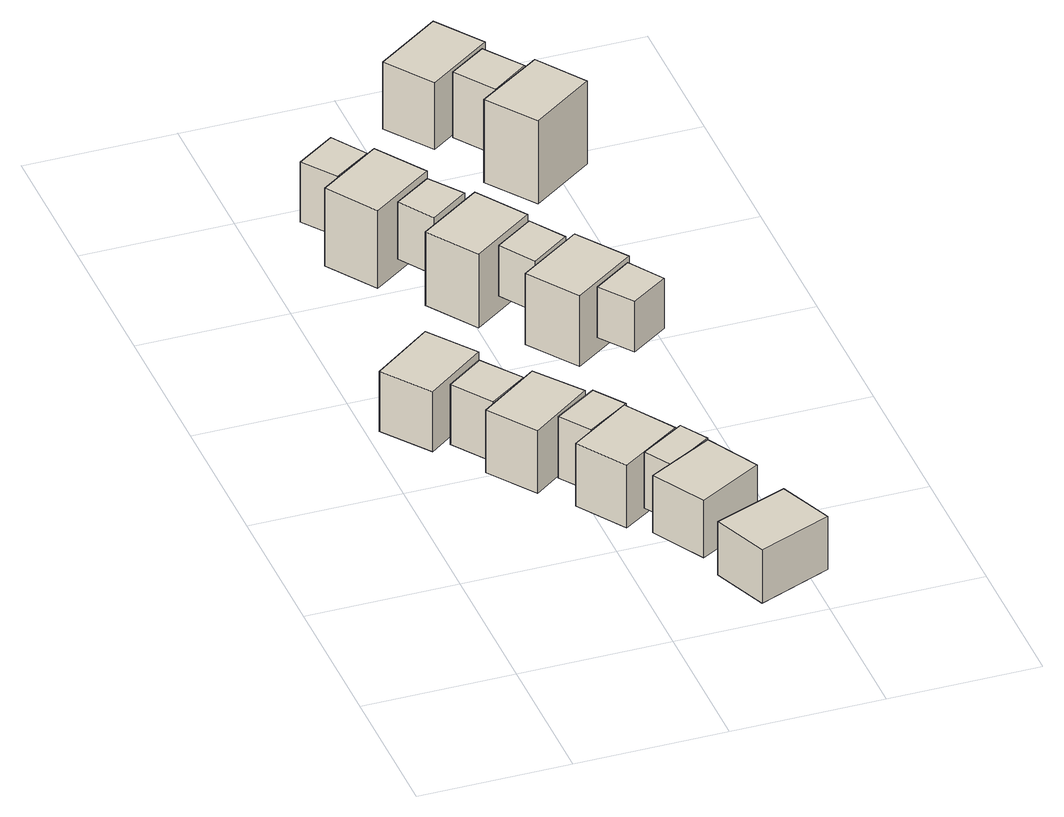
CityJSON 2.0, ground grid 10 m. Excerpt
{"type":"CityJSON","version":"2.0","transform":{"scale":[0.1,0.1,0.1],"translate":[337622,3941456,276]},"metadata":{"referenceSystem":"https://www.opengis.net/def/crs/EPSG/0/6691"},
"CityObjects":{
"building1":{"type":"Building","attributes":{"usage":"403","measuredHeight":4.6,"storeysAboveGround":1,"BuildingIDAttribute.prefecture":"14","BuildingIDAttribute.city":"14151","BuildingDetailAttribute.totalFloorArea":16.45,"BuildingDetailAttribute.buildingFootprintArea":16.45,"BuildingDetailAttribute.buildingStructureType":"601","BuildingDetailAttribute.buildingStructureOrgType":"1","BuildingDetailAttribute.orgUsage":"80","BuildingDetailAttribute.surveyYear":2015},"geometry":[{"type":"Solid","lod":"1","boundaries":[[[[0,1,2,3]],[[2,4,5,3]],[[1,6,4,2]],[[0,7,6,1]],[[3,5,7,0]],[[4,6,7,5]]]]}]},
"building2":{"type":"Building","attributes":{"measuredHeight":4.8,"BuildingIDAttribute.prefecture":"14","BuildingIDAttribute.city":"14151","BuildingDetailAttribute.surveyYear":2015},"geometry":[{"type":"Solid","lod":"1","boundaries":[[[[8,9,10,11]],[[10,12,13,11]],[[9,14,12,10]],[[8,15,14,9]],[[11,13,15,8]],[[12,14,15,13]]]]}]},
"building3":{"type":"Building","attributes":{"usage":"403","measuredHeight":4.8,"storeysAboveGround":1,"BuildingIDAttribute.prefecture":"14","BuildingIDAttribute.city":"14151","BuildingDetailAttribute.totalFloorArea":16.45,"BuildingDetailAttribute.buildingFootprintArea":16.45,"BuildingDetailAttribute.buildingStructureType":"601","BuildingDetailAttribute.buildingStructureOrgType":"1","BuildingDetailAttribute.orgUsage":"80","BuildingDetailAttribute.surveyYear":2015},"geometry":[{"type":"Solid","lod":"1","boundaries":[[[[16,17,18,19]],[[18,20,21,19]],[[17,22,20,18]],[[16,23,22,17]],[[19,21,23,16]],[[20,22,23,21]]]]}]},
"building4":{"type":"Building","attributes":{"measuredHeight":4.8,"BuildingIDAttribute.prefecture":"14","BuildingIDAttribute.city":"14151","BuildingDetailAttribute.surveyYear":2015},"geometry":[{"type":"Solid","lod":"1","boundaries":[[[[24,25,26,27]],[[26,28,29,27]],[[25,30,28,26]],[[24,31,30,25]],[[27,29,31,24]],[[28,30,31,29]]]]}]},
"building5":{"type":"Building","attributes":{"usage":"403","measuredHeight":4.9,"storeysAboveGround":1,"BuildingIDAttribute.prefecture":"14","BuildingIDAttribute.city":"14151","BuildingDetailAttribute.totalFloorArea":16.45,"BuildingDetailAttribute.buildingFootprintArea":16.45,"BuildingDetailAttribute.buildingStructureType":"601","BuildingDetailAttribute.buildingStructureOrgType":"1","BuildingDetailAttribute.orgUsage":"80","BuildingDetailAttribute.surveyYear":2015},"geometry":[{"type":"Solid","lod":"1","boundaries":[[[[32,33,34,35]],[[34,36,37,35]],[[33,38,36,34]],[[32,39,38,33]],[[35,37,39,32]],[[36,38,39,37]]]]}]},
"building6":{"type":"Building","attributes":{"measuredHeight":4.6,"BuildingIDAttribute.prefecture":"14","BuildingIDAttribute.city":"14151","BuildingDetailAttribute.surveyYear":2015},"geometry":[{"type":"Solid","lod":"1","boundaries":[[[[40,41,42,43]],[[42,44,45,43]],[[41,46,44,42]],[[40,47,46,41]],[[43,45,47,40]],[[44,46,47,45]]]]}]},
"building7":{"type":"Building","attributes":{"usage":"403","measuredHeight":5.9,"storeysAboveGround":1,"BuildingIDAttribute.prefecture":"14","BuildingIDAttribute.city":"14151","BuildingDetailAttribute.totalFloorArea":16.45,"BuildingDetailAttribute.buildingFootprintArea":16.45,"BuildingDetailAttribute.buildingStructureType":"601","BuildingDetailAttribute.buildingStructureOrgType":"1","BuildingDetailAttribute.orgUsage":"80","BuildingDetailAttribute.surveyYear":2015},"geometry":[{"type":"Solid","lod":"1","boundaries":[[[[48,49,50,51]],[[50,52,53,51]],[[49,54,52,50]],[[48,55,54,49]],[[51,53,55,48]],[[52,54,55,53]]]]}]},
"building8":{"type":"Building","attributes":{"usage":"403","measuredHeight":4.4,"storeysAboveGround":1,"BuildingIDAttribute.prefecture":"14","BuildingIDAttribute.city":"14151","BuildingDetailAttribute.totalFloorArea":16.45,"BuildingDetailAttribute.buildingFootprintArea":16.45,"BuildingDetailAttribute.buildingStructureType":"601","BuildingDetailAttribute.buildingStructureOrgType":"1","BuildingDetailAttribute.orgUsage":"80","BuildingDetailAttribute.surveyYear":2015},"geometry":[{"type":"Solid","lod":"1","boundaries":[[[[56,57,58,59]],[[58,60,61,59]],[[57,62,60,58]],[[56,63,62,57]],[[59,61,63,56]],[[60,62,63,61]]]]}]},
"building9":{"type":"Building","attributes":{"usage":"403","measuredHeight":4.1,"storeysAboveGround":1,"BuildingIDAttribute.prefecture":"14","BuildingIDAttribute.city":"14151","BuildingDetailAttribute.totalFloorArea":16.45,"BuildingDetailAttribute.buildingFootprintArea":16.45,"BuildingDetailAttribute.buildingStructureType":"601","BuildingDetailAttribute.buildingStructureOrgType":"1","BuildingDetailAttribute.orgUsage":"80","BuildingDetailAttribute.surveyYear":2015},"geometry":[{"type":"Solid","lod":"1","boundaries":[[[[64,65,66,67]],[[66,68,69,67]],[[65,70,68,66]],[[64,71,70,65]],[[67,69,71,64]],[[68,70,71,69]]]]}]},
"building10":{"type":"Building","attributes":{"measuredHeight":4.2,"BuildingIDAttribute.prefecture":"14","BuildingIDAttribute.city":"14151","BuildingDetailAttribute.surveyYear":2015},"geometry":[{"type":"Solid","lod":"1","boundaries":[[[[72,73,74,75]],[[74,76,77,75]],[[73,78,76,74]],[[72,79,78,73]],[[75,77,79,72]],[[76,78,79,77]]]]}]},
"building11":{"type":"Building","attributes":{"measuredHeight":4.4,"BuildingIDAttribute.prefecture":"14","BuildingIDAttribute.city":"14151","BuildingDetailAttribute.surveyYear":2015},"geometry":[{"type":"Solid","lod":"1","boundaries":[[[[80,81,82,83]],[[82,84,85,83]],[[81,86,84,82]],[[80,87,86,81]],[[83,85,87,80]],[[84,86,87,85]]]]}]},
"building12":{"type":"Building","attributes":{"usage":"403","measuredHeight":5.6,"storeysAboveGround":1,"BuildingIDAttribute.prefecture":"14","BuildingIDAttribute.city":"14151","BuildingDetailAttribute.totalFloorArea":16.45,"BuildingDetailAttribute.buildingFootprintArea":16.45,"BuildingDetailAttribute.buildingStructureType":"601","BuildingDetailAttribute.buildingStructureOrgType":"1","BuildingDetailAttribute.orgUsage":"80","BuildingDetailAttribute.surveyYear":2015},"geometry":[{"type":"Solid","lod":"1","boundaries":[[[[88,89,90,91]],[[90,92,93,91]],[[89,94,92,90]],[[88,95,94,89]],[[91,93,95,88]],[[92,94,95,93]]]]}]},
"building13":{"type":"Building","attributes":{"measuredHeight":3.9,"BuildingIDAttribute.prefecture":"14","BuildingIDAttribute.city":"14151","BuildingDetailAttribute.surveyYear":2015},"geometry":[{"type":"Solid","lod":"1","boundaries":[[[[96,97,98,99]],[[98,100,101,99]],[[97,102,100,98]],[[96,103,102,97]],[[99,101,103,96]],[[100,102,103,101]]]]}]},
"building14":{"type":"Building","attributes":{"usage":"403","measuredHeight":5.4,"storeysAboveGround":1,"BuildingIDAttribute.prefecture":"14","BuildingIDAttribute.city":"14151","BuildingDetailAttribute.totalFloorArea":16.45,"BuildingDetailAttribute.buildingFootprintArea":16.45,"BuildingDetailAttribute.buildingStructureType":"601","BuildingDetailAttribute.buildingStructureOrgType":"1","BuildingDetailAttribute.orgUsage":"80","BuildingDetailAttribute.surveyYear":2015},"geometry":[{"type":"Solid","lod":"1","boundaries":[[[[104,105,106,107]],[[106,108,109,107]],[[105,110,108,106]],[[104,111,110,105]],[[107,109,111,104]],[[108,110,111,109]]]]}]},
"building15":{"type":"Building","attributes":{"measuredHeight":4,"BuildingIDAttribute.prefecture":"14","BuildingIDAttribute.city":"14151","BuildingDetailAttribute.surveyYear":2015},"geometry":[{"type":"Solid","lod":"1","boundaries":[[[[112,113,114,115]],[[114,116,117,115]],[[113,118,116,114]],[[112,119,118,113]],[[115,117,119,112]],[[116,118,119,117]]]]}]},
"building16":{"type":"Building","attributes":{"usage":"403","measuredHeight":5.1,"storeysAboveGround":1,"BuildingIDAttribute.prefecture":"14","BuildingIDAttribute.city":"14151","BuildingDetailAttribute.totalFloorArea":16.45,"BuildingDetailAttribute.buildingFootprintArea":16.45,"BuildingDetailAttribute.buildingStructureType":"601","BuildingDetailAttribute.buildingStructureOrgType":"1","BuildingDetailAttribute.orgUsage":"80","BuildingDetailAttribute.surveyYear":2015},"geometry":[{"type":"Solid","lod":"1","boundaries":[[[[120,121,122,123]],[[122,124,125,123]],[[121,126,124,122]],[[120,127,126,121]],[[123,125,127,120]],[[124,126,127,125]]]]}]},
"building17":{"type":"Building","attributes":{"measuredHeight":5,"BuildingIDAttribute.prefecture":"14","BuildingIDAttribute.city":"14151","BuildingDetailAttribute.surveyYear":2015},"geometry":[{"type":"Solid","lod":"1","boundaries":[[[[128,129,130,131]],[[130,132,133,131]],[[129,134,132,130]],[[128,135,134,129]],[[131,133,135,128]],[[132,134,135,133]]]]}]},
"building18":{"type":"Building","attributes":{"usage":"403","measuredHeight":6.4,"storeysAboveGround":1,"BuildingIDAttribute.prefecture":"14","BuildingIDAttribute.city":"14151","BuildingDetailAttribute.totalFloorArea":16.45,"BuildingDetailAttribute.buildingFootprintArea":16.45,"BuildingDetailAttribute.buildingStructureType":"601","BuildingDetailAttribute.buildingStructureOrgType":"1","BuildingDetailAttribute.orgUsage":"80","BuildingDetailAttribute.surveyYear":2015},"geometry":[{"type":"Solid","lod":"1","boundaries":[[[[136,137,138,139]],[[138,140,141,139]],[[137,142,140,138]],[[136,143,142,137]],[[139,141,143,136]],[[140,142,143,141]]]]}]}
},
"vertices":[
[31,234,6],[8,265,6],[48,295,6],[71,264,6],[48,295,50],[71,264,50],[8,265,50],[31,234,50],
[88,231,5],[62,213,5],[44,239,5],[69,257,5],[44,239,49],[69,257,49],[62,213,49],[88,231,49],
[76,173,5],[54,204,5],[94,233,5],[117,203,5],[94,233,51],[117,203,51],[54,204,51],[76,173,51],
[93,184,5],[122,203,5],[136,183,5],[107,164,5],[136,183,50],[107,164,50],[122,203,50],[93,184,50],
[114,121,5],[93,153,5],[134,181,5],[155,148,5],[134,181,51],[155,148,51],[93,153,51],[114,121,51],
[63,439,38],[38,422,38],[22,444,38],[48,462,38],[22,444,82],[48,462,82],[38,422,82],[63,439,82],
[90,408,26],[48,379,26],[26,412,26],[68,441,26],[26,412,83],[68,441,83],[48,379,83],[90,408,83],
[144,68,11],[124,103,11],[168,127,11],[187,92,11],[168,127,53],[187,92,53],[124,103,53],[144,68,53],
[208,26,15],[159,6,15],[144,43,15],[193,62,15],[144,43,54],[193,62,54],[159,6,54],[208,26,54],
[158,148,11],[169,130,11],[139,111,11],[128,129,11],[139,111,52],[128,129,52],[169,130,52],[158,148,52],
[104,380,40],[78,362,40],[63,385,40],[88,402,40],[63,385,82],[88,402,82],[78,362,82],[104,380,82],
[132,346,28],[90,317,28],[68,350,28],[110,379,28],[68,350,82],[110,379,82],[90,317,82],[132,346,82],
[146,318,44],[120,300,44],[105,323,44],[131,341,44],[105,323,81],[131,341,81],[120,300,81],[146,318,81],
[175,286,29],[133,257,29],[110,290,29],[152,319,29],[110,290,81],[152,319,81],[133,257,81],[175,286,81],
[187,257,44],[162,240,44],[146,262,44],[172,280,44],[146,262,81],[172,280,81],[162,240,81],[187,257,81],
[154,483,64],[111,453,64],[89,484,64],[132,514,64],[89,484,113],[132,514,113],[111,453,113],[154,483,113],
[168,452,65],[143,434,65],[125,460,65],[150,477,65],[125,460,113],[150,477,113],[143,434,113],[168,452,113],
[197,421,54],[155,392,54],[132,424,54],[175,453,54],[132,424,115],[175,453,115],[155,392,115],[197,421,115]
]}
